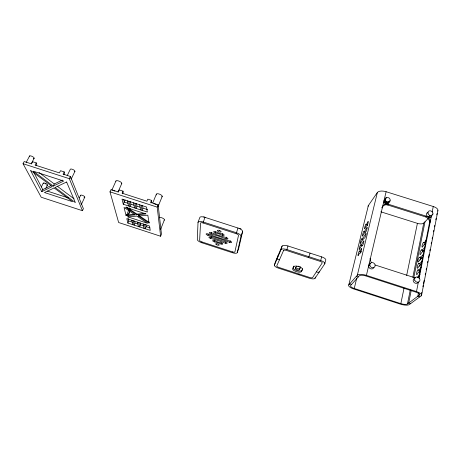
<?xml version="1.0" encoding="UTF-8"?>
<svg xmlns="http://www.w3.org/2000/svg" width="461" height="461" viewBox="0 0 461 461"><rect width="100%" height="100%" fill="white"/><g stroke="black" fill="none" stroke-linecap="round" stroke-linejoin="round"><path stroke-width="0.69" d="M198.028 222.323L197.308 239.582A4.915 1.619 19.9 0 0 201.86 242.763L232.246 252.668A4.938 1.631 18.8 0 0 237.265 252.599L238.746 248.179L242.601 231.549A5.29 1.925 18.8 0 0 237.968 228.016L204.874 217.327A5.273 1.907 20.1 0 0 199.746 217.701L198.028 222.323A5.29 1.879 20.1 0 1 203.157 221.989L236.366 232.73A5.313 1.89 18.9 0 1 241.028 236.245L237.265 252.599M201.86 242.763L201.912 241.933A2.461 0.813 19.9 0 1 199.636 240.342L200.535 223.136A2.645 0.939 20.1 0 1 203.099 222.974L236.17 233.675A2.657 0.945 18.9 0 1 238.504 235.427L234.92 251.833A2.466 0.818 18.8 0 1 232.407 251.873L201.912 241.933M203.099 222.974L204.874 217.327M437.743 211A7.324 3.244 10.1 0 0 433.265 206.505L386.116 191.718A7.128 3.285 12.1 0 0 377.357 192.502L368.351 205.571L348.787 284.898A7.186 2.328 14.8 0 0 353.771 288.972L400.234 304.099A7.37 2.305 13.5 0 0 409.305 304.583L421.141 295.87L421.821 292.349M422.91 286.719L423.181 285.307M423.452 283.901L424.132 280.38M425.221 274.744L425.491 273.338M426.171 269.818L426.442 268.406M427.531 262.776L427.802 261.364M428.482 257.843L429.162 254.322M429.842 250.801L430.119 249.395M431.202 243.76L431.479 242.353M432.159 238.833L432.43 237.427M433.519 231.791L433.789 230.379M434.469 226.858L434.74 225.452M435.829 219.816L436.1 218.41M436.78 214.889L437.051 213.483M421.573 295.294L437.91 210.596M418.513 292.712L417.822 296.244L419.775 296.878M419.176 295.236A5.67 1.85 12.9 0 0 415.799 292.118L365.867 275.955A5.515 1.873 14.4 0 0 359.263 275.828L350.625 285.492A5.227 1.694 14.8 0 0 354.25 288.465L400.84 303.632A5.359 1.677 13.5 0 0 407.443 303.978L419.176 295.236L419.452 293.83M421.141 295.87A7.797 2.547 12.9 0 0 416.502 291.577L418.358 282.126M419.095 278.404L431.502 215.443L432.931 213.962M432.182 212.002L433.265 206.505M418.951 276.156L429.865 220.894M407.443 303.978L410.284 289.906M412.837 277.24L423.763 223.066L428.419 218.243M411.212 290.442L408.677 303.056L410.549 303.666M413.748 277.833L425.013 221.77M232.246 252.668L232.407 251.873M236.17 233.675L237.968 228.016M400.84 303.632L404.038 288.137M406.654 275.465L417.412 223.36A5.048 2.149 11 0 0 423.763 223.066M386.116 191.718L366.414 275.367A7.583 2.576 14.4 0 0 357.327 275.205L348.787 284.898M390.087 200.812C391.13 198.097 386.537 195.937 385.281 198.662C384.226 201.388 388.842 203.555 390.087 200.812L387.62 203.531L386.33 203.589L383.523 202.731M389.049 201.785L388.174 203.266M357.327 275.205L377.357 192.502M354.25 288.465L356.785 277.971M324.74 263.848L325.708 260.223A5.411 1.919 15.8 0 0 321.663 256.869L287.969 245.984A5.348 1.919 17 0 0 282.092 246.116L275.424 261.767L274.404 265.121A4.979 1.637 17.3 0 0 278.456 268.152L309.319 278.214A5.031 1.637 16.3 0 0 314.996 278.346L324.74 263.848A5.423 1.896 15.8 0 0 320.672 260.511L286.898 249.58A5.359 1.896 17 0 0 281.008 249.683L274.404 265.121M319.133 271.489L318.822 272.653L316.361 271.857M314.996 278.346L315.364 276.986M320.672 260.511L321.663 256.869M310.063 253.118L308.553 257.601M301.315 271.667L302.572 269.501A4.598 1.533 16.6 0 0 298.976 266.7A4.598 1.533 16.6 0 0 293.847 266.66L292.689 268.861A4.547 1.498 16.7 0 0 296.267 271.598A4.547 1.498 16.7 0 0 301.315 271.667L302.583 268.896M295.737 267.368L295.409 268.504A2.023 0.668 16.7 0 0 296.999 269.725A2.023 0.668 16.7 0 0 299.241 269.748L300.491 266.965M286.898 249.58L287.969 245.984M281.008 249.683L282.092 246.116M278.041 255.625L276.998 259.059L279.429 259.854M241.028 236.245L242.601 231.549M229.664 242.353A1.919 0.657 19 0 0 231.635 242.313A1.919 0.657 19 0 0 229.97 241.068A93.082 36.73 19.6 0 1 221.678 238.66L216.174 236.873A93.082 36.73 19.6 0 1 207.986 233.929A1.913 0.657 19.8 0 0 206.113 234.015A1.913 0.657 19.8 0 0 207.871 235.271A71.997 22.099 19.2 0 1 216.053 237.651L221.528 239.432A71.997 22.099 19.2 0 1 229.664 242.353L230.246 240.654M225.262 243.195A1.896 0.645 19.1 0 0 227.175 243.137A1.896 0.645 19.1 0 0 225.481 241.91L210.763 237.127A1.896 0.64 19.6 0 0 208.902 237.196A1.896 0.64 19.6 0 0 210.631 238.435L214.29 239.409A34.857 11.202 19.3 0 1 221.655 241.8L225.262 243.195L225.654 242.071M225.988 238.844A1.936 0.668 19.1 0 0 227.941 238.775A1.936 0.668 19.1 0 0 226.213 237.507L222.444 236.516A39.9 14.683 19.5 0 1 214.907 234.067L211.207 232.638A1.93 0.668 19.7 0 0 209.311 232.73A1.93 0.668 19.7 0 0 211.075 234.004L218.566 236.13L225.988 238.844L226.582 237.133M220.923 244.013A1.879 0.634 19.3 0 0 222.801 243.955A1.879 0.634 19.3 0 0 221.107 242.74A7.814 2.662 19.4 0 1 214.549 240.607A1.879 0.628 19.5 0 0 212.694 240.665A1.879 0.628 19.5 0 0 214.4 241.887A7.607 2.524 19.4 0 1 220.923 244.013L221.309 242.895M222.219 235.26A1.953 0.68 19.3 0 0 224.173 235.179A1.953 0.68 19.3 0 0 222.421 233.888A8.125 2.875 19.5 0 1 215.598 231.681A1.953 0.68 19.6 0 0 213.668 231.774A1.953 0.68 19.6 0 0 215.437 233.064A7.906 2.726 19.4 0 1 222.219 235.26L222.819 233.537M214.4 241.887L214.987 240.221M215.437 233.064L215.846 231.918M211.075 234.004L211.685 232.304M210.631 238.435L211.23 236.764M207.871 235.271L208.274 234.148M160.624 236.245L161.454 234.159L158.14 204.822L150.661 202.408L151.508 200.351L147.779 199.146L146.926 201.198L122.113 193.182L123.006 191.148L119.301 189.949L118.402 191.978L110.992 189.586L109.983 191.845L118.644 222.53L160.624 236.245L157.201 207.122L158.14 204.822M164.352 219.978L160.67 229.232A2.899 0.939 21.3 0 0 160.659 228.708M158.019 206.637L162.226 196.421M145.734 224.167L146.166 226.679L145.307 228.771L144.535 224.415M152.775 202.852L156.325 194.225M140.213 222.963L140.582 224.859L139.718 226.945L138.842 222.559M151.018 202.949L151.652 201.411L151.508 200.351M138.415 215.979L147.825 215.183L149.093 223.187L138.415 215.979L138.692 215.327L149.358 222.542M142.518 205.56L142.956 208.113L142.028 210.337L141.129 205.272M136.629 214.768L146.028 213.95L125.576 207.306L136.629 214.768L136.905 214.117L145.63 213.345M134.6 221.13L135.01 223.038L134.139 225.124L133.16 220.704M127.893 223.084L126.804 218.635L149.548 226.046L150.234 230.379L127.893 223.084L128.775 221.003L128.164 218.445M136.45 203.595L136.946 206.165L136.007 208.384L134.992 203.284M128.682 214.4L129.8 211.783M127.858 216.872L136.9 216.105L147.566 223.291L127.858 216.872L128.135 216.232M130.388 201.636L130.947 204.217L129.996 206.43L128.861 201.301M126.084 215.69L124.067 207.462L135.113 214.901L126.084 215.69L126.354 215.051L134.693 214.313M129.564 207.848L126.729 215.212M130.809 208.695L128.296 214.59L127.15 214.221M123.277 204.252L122.009 199.083L146.535 207.024L147.33 212.054L123.277 204.252L125.133 199.999M122.597 193.758L123.26 192.237L123.006 191.148M117.999 192.064L121.756 183.559M111.839 190.197L115.936 181.04M82.456 210.706L83.395 208.677L70.406 176.465L63.076 174.097L64.16 171.884L60.506 170.708L59.417 172.915L35.099 165.055L36.229 162.866L32.598 161.69L31.463 163.88L24.203 161.529L23.05 163.718L41.219 197.233L82.456 210.706L69.329 178.689L70.406 176.465M81.459 204.269L84.784 197.124M79.338 197.936L80.56 195.337M71.225 179.018L74.93 171.348M67.179 175.716L70.291 169.325A2.536 0.87 24.8 0 1 73.42 169.769A2.536 0.87 24.8 0 1 74.509 171.636M63.837 174.702L64.649 173.048L64.16 171.884M53.251 186.094L63.681 181.052L33.353 171.227L53.251 186.094L54.3 183.974L62.293 180.067M45.893 188.267L47.489 185.068M41.755 191.649L52.289 186.561L30.449 170.282L41.755 191.649L42.781 189.609L50.854 185.662M41.329 186.993L43.259 183.15M35.981 165.695L36.822 164.058L36.229 162.866M31.21 163.88L34.154 158.209M26.179 162.451L29.585 155.962M293.888 266.066L293.017 267.726A4.547 1.51 16.7 0 0 296.59 270.463A4.547 1.51 16.7 0 0 301.638 270.532M295.409 268.504L296.602 266.302A2.04 0.686 16.6 0 1 297.022 266.078M299.241 269.748L300.474 267.564A2.04 0.686 16.6 0 0 299.8 266.717M298.693 274.75L299.103 274.03M386.03 197.763L384.14 200.224L385.436 199.06M385.142 199.244L384.001 200.8L384.601 202.569L385.678 203.387L386.837 201.843M385.822 198.541L386.589 197.498M384.036 201.411L385.177 199.855M384.238 202.016L385.384 200.466M384.601 202.569L385.748 201.019M385.091 203.036L386.243 201.492M387.488 202.051L386.33 203.589L431.058 217.696M386.986 203.641L388.15 202.097M387.62 203.531L388.784 201.987M388.617 202.869L389.787 201.324M382.353 206.839A5.261 4.529 31 0 1 387.908 205.053L388.49 204.292A5.278 4.541 31 0 0 382.474 207.185L381.91 207.94A5.261 4.529 31 0 1 382.088 207.369M369.889 258.903L370.442 258.269A5.515 4.875 36.8 0 0 371.566 262.764M368.737 265.507L369.843 264.274M425.353 216.849L426.045 216.117A5.359 4.529 34.3 0 1 430.165 222.225L429.462 222.94A5.342 4.518 34.4 0 0 425.353 216.849L387.908 205.053M428.551 216.906L429.963 215.431M380.826 211.801L417.412 223.36M365.953 224.271A6.051 0.951 -71.9 0 0 367.947 221.551A2.518 0.398 -71.9 0 1 368.091 222.836A2.518 0.398 -71.9 0 1 366.864 225.976A6.108 0.968 -72.1 0 0 364.882 228.656A2.489 0.392 -72 0 1 364.749 227.365A2.489 0.392 -72 0 1 365.953 224.271L367.751 224.841A2.489 0.398 -72 0 0 367.457 225.354M425.566 244.025A2.536 0.657 -71.7 0 1 425.186 244.526A6.149 1.596 -71.9 0 0 422.535 247.015A2.507 0.645 -71.8 0 1 422.097 245.615A2.507 0.645 -71.8 0 1 423.428 242.538L425.249 243.12A6.091 1.579 -71.6 0 0 425.71 243.362M363.792 231.595A13.824 2.172 -71.8 0 0 366.887 227.446A2.541 0.409 -72 0 1 367.025 228.771A2.541 0.409 -72 0 1 365.792 231.929A14.089 2.265 -72.3 0 0 362.709 236.009A2.495 0.392 -72.1 0 1 362.594 234.678A2.495 0.392 -72.1 0 1 363.792 231.595L365.596 232.165M424.183 250.634A14.182 3.717 -72.3 0 0 420.461 254.455A2.512 0.645 -72 0 1 420.029 253.008A2.512 0.645 -72 0 1 421.36 249.943L423.186 250.525A13.916 3.613 -71.6 0 0 424.506 250.173M361.626 238.942A24.952 3.913 -71.8 0 0 365.809 233.439A2.559 0.415 -72.1 0 1 365.942 234.81A2.559 0.415 -72.1 0 1 364.703 237.98A25.828 4.201 -72.5 0 0 360.531 243.396A2.501 0.392 -72.2 0 1 360.427 242.019A2.501 0.392 -72.2 0 1 361.626 238.942L362.824 239.328M422.743 257.307A26 6.898 -72.8 0 0 418.375 261.917A2.518 0.651 -72.2 0 1 417.954 260.43A2.518 0.651 -72.2 0 1 419.28 257.376L421.112 257.958A25.119 6.506 -71.5 0 0 422.311 257.584M360.519 244.935A13.951 2.219 -72.1 0 0 363.585 240.982A2.564 0.415 -72.2 0 1 363.706 242.4A2.564 0.415 -72.2 0 1 362.473 245.557A14.239 2.311 -72.5 0 0 359.413 249.441A2.518 0.403 -72.3 0 1 359.315 248.024A2.518 0.403 -72.3 0 1 360.519 244.935L362.34 245.517A13.951 2.259 -72 0 0 362.588 245.54M421.446 264.51A14.331 3.792 -72.7 0 0 417.724 268.158A2.536 0.657 -72.3 0 1 417.303 266.625A2.536 0.657 -72.3 0 1 418.64 263.559L420.484 264.147A14.043 3.688 -71.9 0 0 421.798 263.894M359.401 251.026A6.166 0.991 -72.3 0 0 361.355 248.56A2.57 0.415 -72.4 0 1 361.464 250.018A2.57 0.415 -72.4 0 1 360.231 253.164A6.229 1.008 -72.5 0 0 358.283 255.59A2.541 0.409 -72.4 0 1 358.185 254.126A2.541 0.409 -72.4 0 1 359.401 251.026L361.234 251.614A2.541 0.415 -72.4 0 0 360.606 252.864M420.086 271.806A2.587 0.686 -72.4 0 1 419.706 272.278A6.275 1.66 -72.7 0 0 417.067 274.502A2.559 0.668 -72.5 0 1 416.646 272.924A2.559 0.668 -72.5 0 1 417.994 269.841L419.233 270.238M369.301 263.11L370.615 263.536M375.162 265L414.958 277.822M203.75 216.889L204.978 217.287M239.783 228.523L241.028 228.927M23.05 163.718L69.329 178.689M109.983 191.845L157.201 207.122M366.414 275.367L416.502 291.577M356.341 276.323L358.266 276.946M128.187 203.324L124.234 202.045L123.611 199.44M130.947 204.217L134.203 205.272M136.946 206.165L140.207 207.22M142.956 208.113L147.589 209.611M349.686 283.878L351.53 284.477M47.483 191.142L68.251 197.907M128.775 221.003L132.451 222.202M135.01 223.038L138.035 224.023M140.582 224.859L143.613 225.844M146.166 226.679L149.854 227.878M126.441 207.041L136.905 214.117M39.001 172.466L54.3 183.974M57.262 186.198L74.083 198.852M33.544 171.913L42.781 189.609M126.354 215.051L126.516 215.708M127.392 200.823L128.556 205.963M131.794 220.26L132.797 224.686M133.517 202.805L134.566 207.911M137.476 222.116L138.381 226.507M139.654 204.793L140.582 209.864M143.169 223.965L143.965 228.333M153.888 203.75A3.181 1.124 21.9 0 1 156.17 204.477M157.881 205.675A3.181 1.124 21.9 0 1 158.175 206.384M112.709 190.502A3.192 1.101 23.2 0 1 113.383 190.6M114.138 190.802A3.192 1.101 23.2 0 1 114.916 191.096M161.713 196.853A3.152 1.164 22 0 0 161.523 195.28L160.947 194.865A3.152 1.164 22 0 0 157.339 193.718L156.826 193.787A3.152 1.164 22 0 0 156.619 194.957M121.543 183.783A3.169 1.141 23.4 0 0 120.696 182.02L120.039 181.611A3.169 1.141 23.4 0 0 117.1 180.66L116.541 180.683A3.169 1.141 23.4 0 0 115.924 181.357M159.385 217.506A2.875 0.974 21.4 0 1 163.079 218.376A2.875 0.974 21.4 0 1 164.081 220.133M238.746 248.179A4.921 1.66 18.8 0 1 238.4 248.606M417.557 277.407A5.595 4.835 40.1 0 0 419.228 274.768L419.931 274.18A5.613 4.852 40 0 1 417.712 277.17M373.911 267.259A2.772 2.461 37.6 0 1 369.768 268.296A2.772 2.461 37.6 0 1 369.929 264.049M415.799 277.689A5.613 4.852 40 0 1 413.719 277.418M431.502 215.443A2.668 2.242 33.9 0 1 428.995 217.01A2.668 2.242 33.9 0 1 426.494 214.688A2.668 2.242 33.9 0 1 428.136 212.319M418.311 282.08A2.829 2.449 41.1 0 1 413.955 282.311A2.829 2.449 41.1 0 1 414.831 278.202M420.017 260.085A2.518 0.657 -72.2 0 1 421.112 257.958M422.426 251.764A2.512 0.651 -72 0 1 423.186 250.525M419.389 266.279A2.536 0.668 -72.3 0 1 420.484 264.147M424.489 244.37A2.507 0.651 -71.8 0 1 425.249 243.12M419.084 271.656A2.559 0.68 -72.5 0 1 419.85 270.44A6.212 1.648 -72.3 0 0 420.305 270.774M423.313 254.42A25.113 6.425 -71.5 0 1 419.28 257.376M422.167 260.863A14.043 3.642 -71.9 0 1 418.64 263.559M421.141 267.708A2.587 0.686 -72.4 0 0 420.634 267.57A6.206 1.625 -72.3 0 1 417.994 269.841M424.886 247.056A13.911 3.567 -71.6 0 1 421.36 249.943M426.079 240.008A6.091 1.562 -71.6 0 1 423.428 242.538M362.046 246.013A2.518 0.409 -72.3 0 1 362.34 245.517M368.103 206.309A6.777 2.985 12.8 0 1 368.351 205.571M275.453 262.315A4.967 1.66 17.2 0 1 275.424 261.767M298.359 266.176A2.04 0.686 16.6 0 1 298.878 266.32M299.569 268.613A2.017 0.674 16.6 0 1 297.576 268.665A2.017 0.674 16.6 0 1 295.72 267.547M44.953 183.645A0.98 0.3 24.7 0 1 45.178 183.709M45.852 184.025A0.98 0.3 24.7 0 1 46.037 184.152M43.42 183.616A2.322 0.715 24.7 0 1 44.365 183.011A2.322 0.715 24.7 0 1 47.16 184.412A2.322 0.715 24.7 0 1 46.688 185.253M80.744 195.81A2.299 0.732 23.8 0 1 81.62 195.136A2.299 0.732 23.8 0 1 84.421 196.461A2.299 0.732 23.8 0 1 84.023 197.36M29.746 156.734A2.57 0.847 25.9 0 1 30.553 155.864A2.57 0.847 25.9 0 1 33.67 157.397A2.57 0.847 25.9 0 1 33.399 158.532M80.975 203.52A2.311 0.709 23.6 0 1 81.338 204.413M70.689 178.136A2.553 0.841 24.6 0 1 71.201 178.77M283.555 250.507L276.767 265.893A2.489 0.818 17.3 0 0 278.796 267.409L309.769 277.505A2.518 0.818 16.3 0 0 312.61 277.568L322.17 263.012A2.714 0.945 15.8 0 0 320.136 261.352L286.494 250.461A2.68 0.945 17 0 0 283.555 250.507M54.133 187.932L44.458 192.531L72.636 201.722L54.133 187.932M66.609 182.003L55.101 187.471L75.356 202.604L66.609 182.003M219.592 230.552L219.102 230.385A1.971 0.697 19.5 0 0 217.356 230.54A1.971 0.697 19.5 0 0 218.86 231.762L219.344 231.923A1.971 0.697 19.5 0 0 221.096 231.774A1.971 0.697 19.5 0 0 219.592 230.552M428.01 213.622A2.685 2.253 33.8 0 0 432.372 214.987A2.685 2.253 33.8 0 0 430.856 210.919A2.685 2.253 33.8 0 0 428.01 213.622M369.889 265.617A2.789 2.472 37.4 0 0 374.401 267.138A2.789 2.472 37.4 0 0 373.053 262.718A2.789 2.472 37.4 0 0 369.889 265.617M414.767 280.242A2.847 2.461 41 0 0 419.383 281.475A2.847 2.461 41 0 0 417.597 277.061A2.847 2.461 41 0 0 414.767 280.242M216.151 244.451A1.861 0.622 19.4 0 0 219.148 245.137A1.861 0.622 19.4 0 0 217.091 243.667A1.861 0.622 19.4 0 0 216.151 244.451"/></g></svg>
